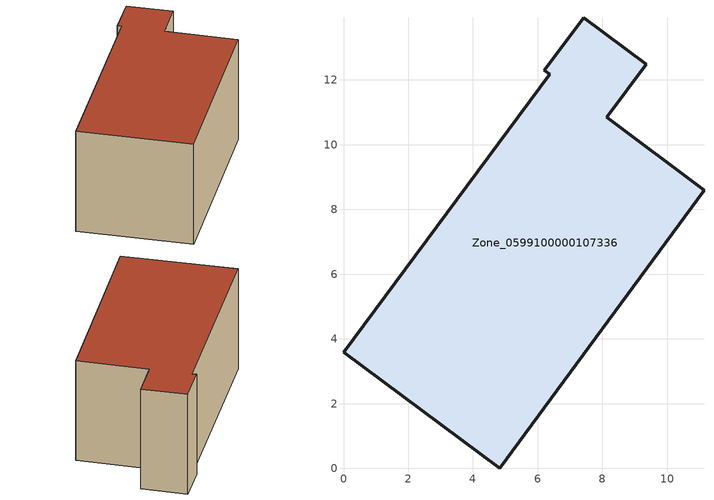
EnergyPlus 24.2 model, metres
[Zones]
Zone_0599100000107336
 floor ground (C_G): 7.42,13.92 9.36,12.48 8.13,10.84 11.14,8.58 4.83,0 0,3.59 6.38,12.17 6.2,12.29 z1.22
 wall outside (C_F): 11.14,8.58 8.13,10.84 9.36,12.48 7.42,13.92 6.2,12.29 6.38,12.17 0,3.59 4.83,0 11.14,8.58 z1.22:6.96
 roof outside (C_R): 7.42,13.92 6.2,12.29 6.38,12.17 0,3.59 4.83,0 11.14,8.58 8.13,10.84 9.36,12.48 z6.96
[BUILDING]
Pand.0599100000107336: North Axis=0; Terrain=City; Loads Convergence Tolerance Value=0.04; Temperature Convergence Tolerance Value=0.4; Solar Distribution=FullExterior; Maximum Number of Warmup Days=25; Minimum Number of Warmup Days=1
[Site:Location]
Rotterdam.The.Hague.AP_ZH_NLD Design_Conditions: Latitude=51.96; Longitude=4.45; Time Zone=1; Elevation=-4.5
[SITE:GROUNDTEMPERATURE:BUILDINGSURFACE]
18, 18, 18, 18, 18, 18, 18, 18, 18, 18, 18, 18
[MATERIAL] Thermal Absorptance=0.9; Solar Absorptance=0.7; Visible Absorptance=0.7
Name | Roughness | Thickness | Conductivity | Density | Specific Heat
G.TI.1965-1974 | MediumSmooth | 0.15 | 0.882353 | 540 | 1210
F.TI.1965-1974 | Rough | 0.3 | 0.697674 | 1920 | 840
R.TI.1965-1974 | MediumRough | 0.2 | 0.232558 | 1500 | 1000
[CONSTRUCTION]
C_G: G.TI.1965-1974
C_F: F.TI.1965-1974
C_R: R.TI.1965-1974
[ZONE]
Zone_0599100000107336: Type=1; Multiplier=1; Ceiling Height=Autocalculate; Volume=Autocalculate; Floor Area=autocalculate; Part of Total Floor Area=Yes
[ZONEINFILTRATION:DESIGNFLOWRATE]
Infil_Zone_0599100000107336: Zone or ZoneList or Space or SpaceList=Zone_0599100000107336; Schedule=AlwaysOn; Design Flow Rate Calculation Method=Flow/Area; Flow Rate per Floor Area=0.003; Constant Term Coefficient=1; Temperature Term Coefficient=0; Velocity Term Coefficient=0; Velocity Squared Term Coefficient=0
[HVACTEMPLATE:ZONE:IDEALLOADSAIRSYSTEM]
Zone_0599100000107336: Maximum Heating Supply Air Temperature=50; Minimum Cooling Supply Air Temperature=13; Maximum Heating Supply Air Humidity Ratio=0.0156; Minimum Cooling Supply Air Humidity Ratio=0.0077; Heating Limit=NoLimit; Cooling Limit=NoLimit; Dehumidification Control Type=ConstantSensibleHeatRatio; Cooling Sensible Heat Ratio=0.7; Dehumidification Setpoint=60; Humidification Control Type=None; Humidification Setpoint=30; Outdoor Air Method=None; Outdoor Air Flow Rate per Person=0.00944; Outdoor Air Flow Rate per Zone Floor Area=0; Outdoor Air Flow Rate per Zone=0; Demand Controlled Ventilation Type=None; Outdoor Air Economizer Type=NoEconomizer; Heat Recovery Type=None; Sensible Heat Recovery Effectiveness=0.7; Latent Heat Recovery Effectiveness=0.65
[ZONECONTROL:THERMOSTAT]
ThermostatControl_Zone_0599100000107336: Zone or ZoneList=Zone_0599100000107336; Control Type Schedule=DualSetpointControlType; Control 1=Thermostat_Zone_0599100000107336; Temperature Difference Between Cutout And Setpoint=0
[THERMOSTATSETPOINT:DUALSETPOINT]
Thermostat_Zone_0599100000107336: Heating Setpoint Temperature Schedule=HeatingSetpoint_Zone_0599100000107336; Cooling Setpoint Temperature Schedule=CoolingSetpoint_Zone_0599100000107336
[SCHEDULE:COMPACT]
HeatingSetpoint_Zone_0599100000107336: Through: 12/31, For: AllDays, Until: 24:00, 21
CoolingSetpoint_Zone_0599100000107336: Through: 12/31, For: AllDays, Until: 24:00, 24
DualSetpointControlType: Through: 12/31, For: AllDays, Until: 24:00, 4
AlwaysOn: Through: 12/31, For: AllDays, Until: 24:00, 1
